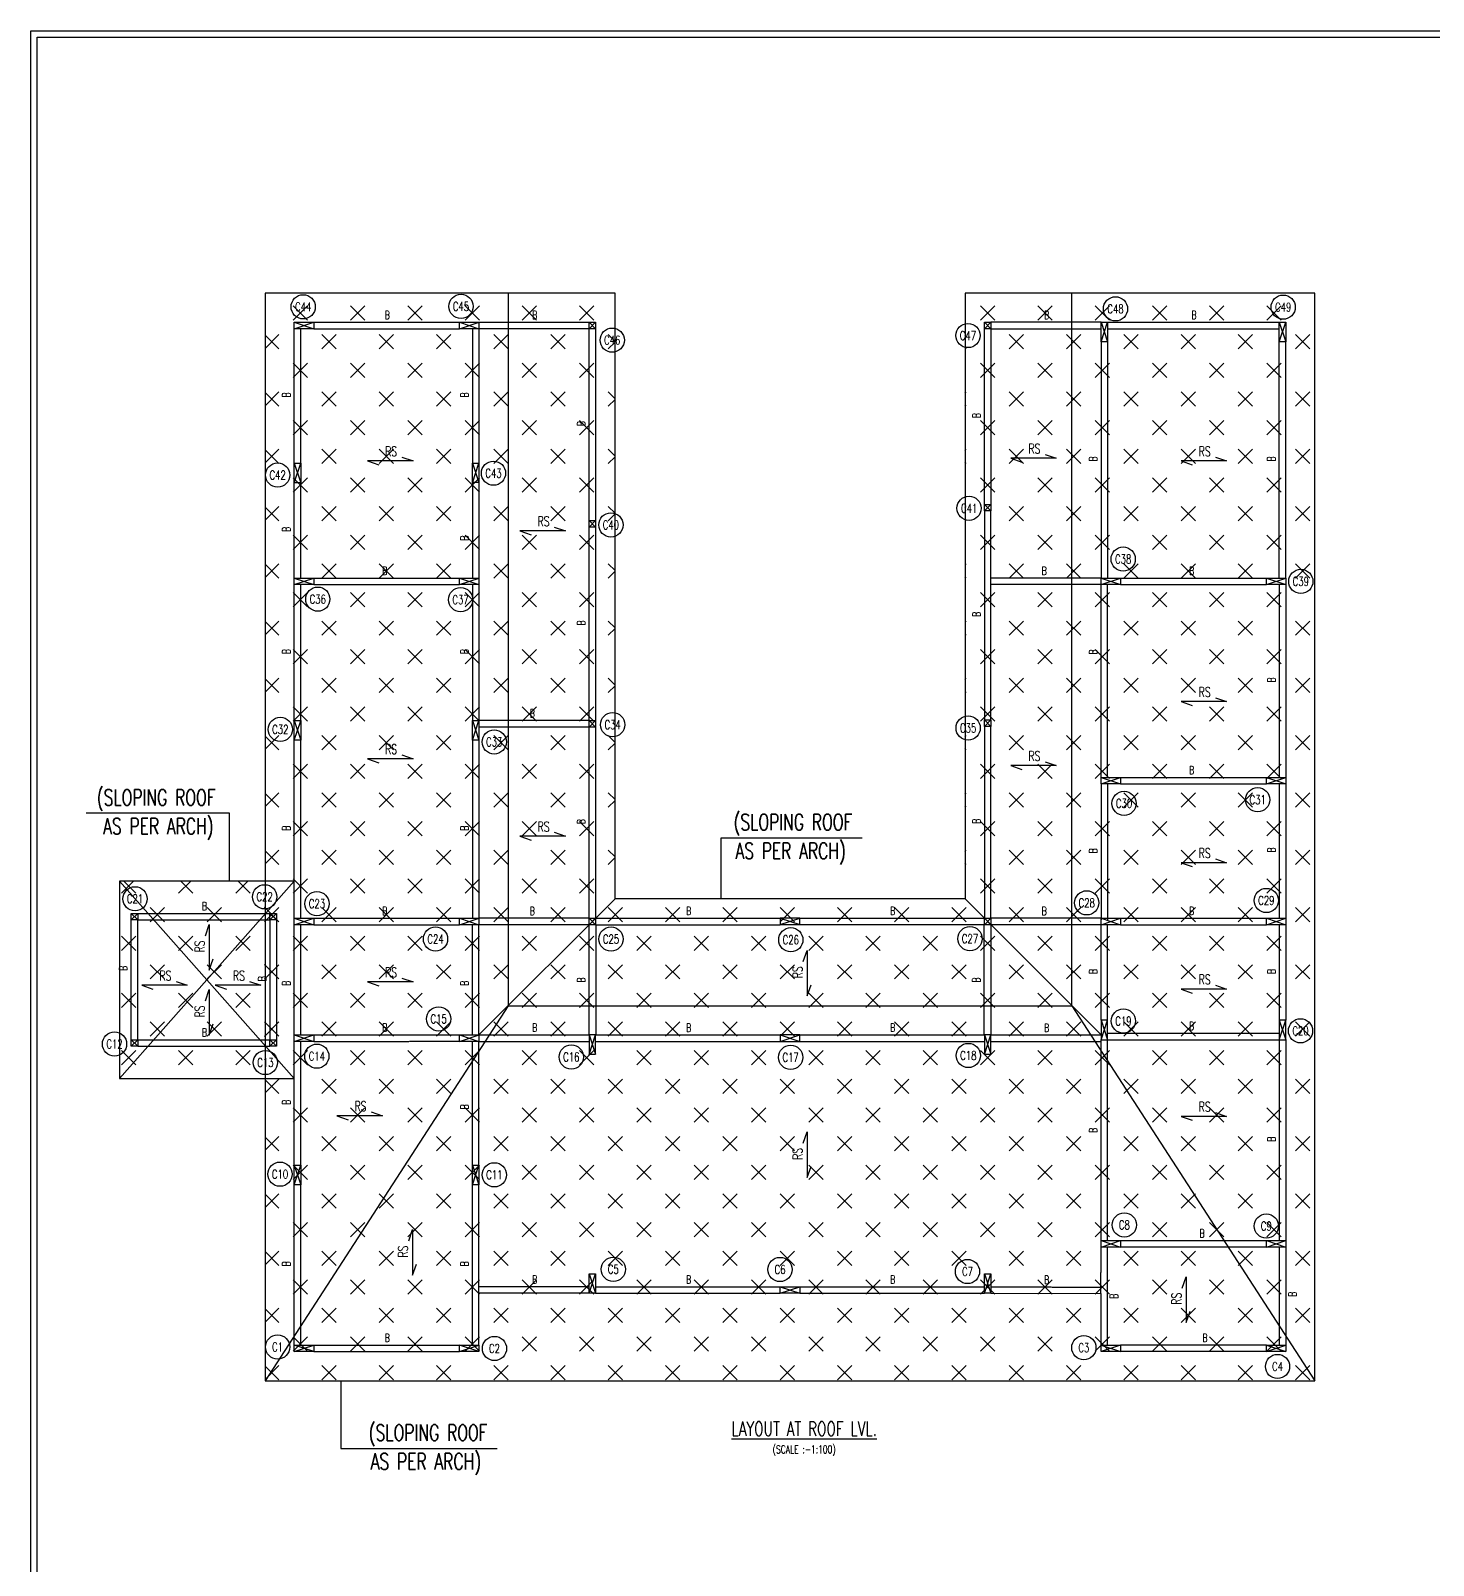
# Model space of a CAD drawing. Header units: inches. Extents: x 16106347 to 16308397, y -515360 to -420631.
# Drawn here: x 16106347 to 16149636, y -467995 to -420631 of the extents above; entities that cross this region are included whole.
import ezdxf
from ezdxf.enums import TextEntityAlignment as Align

# ---------------------------------------------------------------- set-up
doc = ezdxf.new("R2010")
doc.units = ezdxf.units.IN
doc.header["$LTSCALE"] = 1000
doc.header["$MEASUREMENT"] = 0
for name, pattern in [('CONTINULUS', [0, 0, 0]), ('HIDDEN', [0.375, 0.25, -0.125]), ('HIDDEN2', [0.1875, 0.125, -0.0625])]:
    doc.linetypes.add(name, pattern=pattern)
doc.layers.get('0').update_dxf_attribs({"color": 1})
for name, color, linetype in [('S-BEAM INNER', 140, 'HIDDEN2'), ('S-BEAM NO', 3, 'Continuous'), ('S-BEAM NUMBER', 3, 'Continuous'), ('S-BEAM OUTER', 4, 'Continuous'), ('S-COLUMN', 1, 'Continuous'), ('S-COLUMN CIRCLE', 9, 'Continuous'), ('S-COLUMN NO', 2, 'Continuous'), ('S-SLAB MARK', 3, 'Continuous'), ('S-SLAB NO', 3, 'Continuous'), ('S-SUNK', 9, 'Continuous'), ('S-TEXT', 2, 'Continuous'), ('S-TITIL', 6, 'Continuous')]:
    doc.layers.add(name, color=color, linetype=linetype)
doc.styles.add('ROMANS', font='simplex.shx', dxfattribs={"width": 0.7})
doc.dimstyles.new('dim100', dxfattribs={"dimtxt": 250, "dimasz": 250, "dimexe": 200, "dimexo": 200, "dimgap": 100, "dimtad": 1, "dimdec": 0, "dimzin": 0, "dimdsep": 46, "dimtxsty": 'ROMANS', "dimcen": 0, "dimclrd": 5, "dimclre": 5, "dimclrt": 4, "dimadec": 0, "dimazin": 0, "dimtfac": 1, "dimtdec": 0, "dimtix": 1, "dimtofl": 0, "dimtmove": 2, "dimatfit": 3, "dimfxl": 0, "dimtolj": 1, "dimtzin": 0, "dimlwd": -1, "dimlwe": -1, "dimarcsym": 0})
pattern_1 = [(45, (-25396254.7, 848524.9), (-883.883476, 883.883476), [625, -625]), (135, (-25395812.8, 848524.9), (-883.883476, -883.883476), [625, -625])]

msp = doc.modelspace()

# ---------------------------------------------------------------- hatches: boundary and pattern name
at = {"layer": 'S-SUNK'}
h = msp.add_hatch(dxfattribs=at)
h.set_pattern_fill('CROSS', color=8, scale=1250)
h.set_pattern_definition(pattern_1)
h.paths.add_polyline_path([(16113583, -462299), (16145983, -462299), (16145983, -428729), (16135183, -428729), (16135183, -447424), (16124383, -447424), (16124383, -428730), (16113583, -428729)])
h = msp.add_hatch(dxfattribs=at)
h.set_pattern_fill('CROSS', color=8, scale=1250)
h.set_pattern_definition(pattern_1)
h.paths.add_polyline_path([(16109083, -446876), (16113583, -446876), (16113583, -452972), (16109083, -452972)])

# ---------------------------------------------------------------- linework, layer by layer
at = {"layer": 'S-BEAM INNER', "linetype": 'HIDDEN', "ltscale": 0.05}
for p, q in [((16114683, -433981, 0), (16114683, -429829, 0)), ((16115083, -429829, 0), (16119583, -429829, 0)), ((16119983, -429829, 0), (16119983, -433980, 0)), ((16120183, -429829, 0), (16120183, -433980, 0)), ((16123583, -429830, 0), (16120183, -429831, 0)), ((16123583, -435752, 0), (16123583, -429830, 0)), ((16135983, -429832, 0), (16135983, -435252, 0)), ((16135983, -429832, 0), (16139383, -429832, 0)), ((16139583, -429830, 0), (16144883, -429829, 0)), ((16139383, -430230, 0), (16139383, -437526, 0)), ((16139583, -430230, 0), (16139583, -437526, 0)), ((16144883, -437526, 0), (16144883, -430229, 0)), ((16114682, -437525, 0), (16114682, -434581, 0)), ((16119983, -434580, 0), (16119983, -437525, 0)), ((16120183, -434580, 0), (16120183, -437525, 0)), ((16135983, -441901, 0), (16135983, -435453, 0)), ((16123583, -441926, 0), (16123583, -435953, 0)), ((16115083, -437526, 0), (16119583, -437525, 0)), ((16139383, -437525, 0), (16135983, -437525, 0)), ((16139983, -437525, 0), (16144483, -437525, 0)), ((16114682, -441927, 0), (16114683, -437725, 0)), ((16115083, -437726, 0), (16119583, -437725, 0)), ((16119983, -437725, 0), (16119983, -441926, 0)), ((16120183, -437725, 0), (16120183, -441926, 0)), ((16139383, -437725, 0), (16135983, -437725, 0)), ((16139383, -443676, 0), (16139383, -437726, 0)), ((16139583, -443676, 0), (16139583, -437726, 0)), ((16139983, -437725, 0), (16144483, -437725, 0)), ((16144883, -437726, 0), (16144884, -443676, 0)), ((16123583, -441926, 0), (16120183, -441926, 0)), ((16123583, -442126, 0), (16120183, -442126, 0)), ((16123583, -448024, 0), (16123583, -442127, 0)), ((16135983, -448024, 0), (16135983, -442102, 0)), ((16114682, -448025, 0), (16114682, -442525, 0)), ((16119983, -442526, 0), (16119983, -448024, 0)), ((16120183, -442526, 0), (16120183, -448024, 0)), ((16139983, -443676, 0), (16144483, -443676, 0)), ((16139383, -443876, 0), (16139384, -448075, 0)), ((16139583, -443876, 0), (16139584, -448074, 0)), ((16139983, -443876, 0), (16144483, -443876, 0)), ((16144884, -443876, 0), (16144883, -448024, 0)), ((16115082, -448025, 0), (16119583, -448025, 0)), ((16123583, -448025, 0), (16120183, -448025, 0)), ((16139383, -448025, 0), (16135983, -448024, 0)), ((16139983, -448024, 0), (16144483, -448024, 0)), ((16109649, -448075, 0), (16113732, -448074, 0)), ((16109649, -451773, 0), (16109649, -448075, 0)), ((16113732, -448074, 0), (16113732, -451773, 0)), ((16114683, -451624, 0), (16114683, -448225, 0)), ((16115083, -448225, 0), (16119583, -448225, 0)), ((16119983, -451624, 0), (16119983, -448225, 0)), ((16120183, -451624, 0), (16120183, -448225, 0)), ((16123583, -448225, 0), (16120183, -448225, 0)), ((16123582, -451624, 0), (16123583, -448225, 0)), ((16123790, -448224, 0), (16129483, -448224, 0)), ((16123790, -448224, 0), (16123790, -451624, 0)), ((16130083, -448221, 0), (16135783, -448221, 0)), ((16135776, -451625, 0), (16135777, -448226, 0)), ((16139383, -448225, 0), (16135983, -448224, 0)), ((16135984, -448225, 0), (16135984, -451625, 0)), ((16139383, -451174, 0), (16139383, -448225, 0)), ((16139583, -451174, 0), (16139583, -448225, 0)), ((16139983, -448224, 0), (16144483, -448224, 0)), ((16144883, -448224, 0), (16144884, -451173, 0)), ((16109649, -451774, 0), (16113732, -451774, 0)), ((16114683, -455649, 0), (16114682, -451824, 0)), ((16115083, -451624, 0), (16119583, -451623, 0)), ((16115083, -451824, 0), (16119583, -451823, 0)), ((16119983, -455649, 0), (16119983, -451824, 0)), ((16120183, -451624, 0), (16123583, -451624, 0)), ((16120183, -451824, 0), (16123583, -451824, 0)), ((16120183, -455649, 0), (16120183, -451824, 0)), ((16123790, -451626, 0), (16129483, -451626, 0)), ((16123790, -451826, 0), (16129483, -451826, 0)), ((16130083, -451624, 0), (16135783, -451624, 0)), ((16130083, -451824, 0), (16135783, -451824, 0)), ((16135983, -451624, 0), (16139383, -451624, 0)), ((16135983, -451824, 0), (16139383, -451824, 0)), ((16139383, -457974, 0), (16139383, -451774, 0)), ((16139583, -451573, 0), (16144884, -451573, 0)), ((16139583, -451773, 0), (16144884, -451773, 0)), ((16139583, -457974, 0), (16139583, -451774, 0)), ((16144883, -451773, 0), (16144884, -457974, 0)), ((16114683, -461199, 0), (16114683, -456249, 0)), ((16119983, -461199, 0), (16119983, -456249, 0)), ((16120183, -459599, 0), (16120183, -456249, 0)), ((16139983, -457974, 0), (16144483, -457974, 0)), ((16139378, -459611, 0), (16139383, -458174, 0)), ((16139583, -461199, 0), (16139583, -458174, 0)), ((16144483, -458174, 0), (16139983, -458174, 0)), ((16144884, -458174, 0), (16144884, -461199, 0)), ((16123583, -459399, 0), (16120183, -459399, 0)), ((16123783, -459399, 0), (16129483, -459399, 0)), ((16130083, -459399, 0), (16135783, -459399, 0)), ((16135984, -459399, 0), (16139384, -459411, 0)), ((16115083, -461199, 0), (16119583, -461199, 0)), ((16144483, -461199, 0), (16139983, -461199, 0))]:
    msp.add_line(p, q, dxfattribs=at)
at = {"layer": 'S-BEAM INNER', "color": 22, "linetype": 'CONTINULUS', "elevation": 0}
for points in [[(16113583, -462299), (16145983, -462299), (16145983, -428729), (16135183, -428729), (16135183, -447424), (16124383, -447424), (16124383, -428730), (16113583, -428729), (16113583, -462299)], [(16121083, -428729), (16121083, -450724), (16138484, -450725), (16138483, -428729)], [(16114482, -446877), (16109083, -446877), (16109083, -452972), (16114482, -452972)], [(16114483, -452972), (16109083, -446877)], [(16109083, -452972), (16114482, -446877)], [(16124383, -447424), (16120183, -451624)], [(16135183, -447424), (16139383, -451624)], [(16121082, -450724), (16113583, -462299)], [(16138484, -450726), (16145983, -462299)]]:
    msp.add_lwpolyline(points, dxfattribs=at)
at = {"layer": 'S-BEAM NO', "elevation": 0}
for points in [[(16106347, -420631), (16194016, -420631), (16194016, -515360), (16106347, -515360)], [(16106543, -420827), (16193820, -420827), (16193820, -515164), (16106543, -515164)]]:
    msp.add_lwpolyline(points, close=True, dxfattribs=at)
at = {"layer": 'S-BEAM OUTER', "linetype": 'CONTINULUS', "ltscale": 0.05}
for p, q in [((16114483, -433981, 0), (16114483, -429829, 0)), ((16115083, -429629, 0), (16119583, -429629, 0)), ((16120183, -429629, 0), (16123583, -429629, 0)), ((16123783, -429830, 0), (16123783, -435752, 0)), ((16135783, -435252, 0), (16135783, -429832, 0)), ((16139383, -429630, 0), (16135983, -429631, 0)), ((16139583, -429630, 0), (16144883, -429629, 0)), ((16145083, -437526, 0), (16145083, -430229, 0)), ((16114482, -437525, 0), (16114482, -434581, 0)), ((16135783, -435453, 0), (16135783, -441901, 0)), ((16123783, -435953, 0), (16123783, -441926, 0)), ((16114482, -441926, 0), (16114483, -437725, 0)), ((16145083, -437726, 0), (16145084, -443676, 0)), ((16123783, -442127, 0), (16123783, -448024, 0)), ((16135783, -442102, 0), (16135783, -448024, 0)), ((16114482, -448025, 0), (16114482, -442525, 0)), ((16145084, -443876, 0), (16145083, -448024, 0)), ((16109649, -447875, 0), (16113732, -447874, 0)), ((16123790, -448024, 0), (16129483, -448024, 0)), ((16130083, -448021, 0), (16135783, -448021, 0)), ((16109449, -451773, 0), (16109449, -448075, 0)), ((16113932, -448074, 0), (16113932, -451773, 0)), ((16114483, -451624, 0), (16114482, -448225, 0)), ((16145083, -448224, 0), (16145084, -451173, 0)), ((16114483, -455649, 0), (16114482, -451824, 0)), ((16145083, -451773, 0), (16145084, -457974, 0)), ((16109649, -451974, 0), (16113732, -451974, 0)), ((16114483, -461199, 0), (16114483, -456249, 0)), ((16145084, -458174, 0), (16145084, -461199, 0)), ((16120183, -461199, 0), (16120183, -459599, 0)), ((16123583, -459599, 0), (16120183, -459599, 0)), ((16123783, -459599, 0), (16129483, -459599, 0)), ((16130083, -459599, 0), (16135783, -459599, 0)), ((16135983, -459599, 0), (16139383, -459611, 0)), ((16139383, -461199, 0), (16139383, -459611, 0)), ((16115083, -461399, 0), (16119583, -461399, 0)), ((16144483, -461399, 0), (16139983, -461399, 0))]:
    msp.add_line(p, q, dxfattribs=at)
at = {"layer": 'S-COLUMN', "color": 5, "linetype": 'Continuous'}
for p, q in [((16114483, -429629, 0), (16115083, -429829, 0)), ((16114483, -429829, 0), (16115084, -429629, 0)), ((16119583, -429629, 0), (16120183, -429829, 0)), ((16119583, -429829, 0), (16120185, -429629, 0)), ((16123583, -429629, 0), (16123783, -429830, 0)), ((16123583, -429830, 0), (16123783, -429629, 0)), ((16135783, -429631, 0), (16135983, -429832, 0)), ((16135783, -429832, 0), (16135983, -429631, 0)), ((16139383, -429632, 0), (16139583, -430230, 0)), ((16139383, -430232, 0), (16139583, -429632, 0)), ((16144883, -429631, 0), (16145083, -430229, 0)), ((16144883, -430231, 0), (16145083, -429631, 0)), ((16114483, -433982, 0), (16114683, -434581, 0)), ((16114483, -434582, 0), (16114683, -433982, 0)), ((16119983, -433982, 0), (16120183, -434580, 0)), ((16119983, -434582, 0), (16120183, -433982, 0)), ((16135783, -435252, 0), (16135983, -435453, 0)), ((16135783, -435453, 0), (16135983, -435252, 0)), ((16123583, -435752, 0), (16123783, -435953, 0)), ((16123583, -435953, 0), (16123783, -435752, 0)), ((16114483, -437526, 0), (16115083, -437726, 0)), ((16114483, -437726, 0), (16115084, -437526, 0)), ((16119583, -437525, 0), (16120183, -437725, 0)), ((16119583, -437725, 0), (16120185, -437525, 0)), ((16139383, -437525, 0), (16139983, -437725, 0)), ((16139383, -437725, 0), (16139984, -437525, 0)), ((16144483, -437526, 0), (16145083, -437726, 0)), ((16144483, -437726, 0), (16145085, -437526, 0)), ((16135783, -441901, 0), (16135983, -442102, 0)), ((16135783, -442102, 0), (16135983, -441901, 0)), ((16114482, -441926, 0), (16114682, -442525, 0)), ((16114482, -442526, 0), (16114682, -441927, 0)), ((16119983, -441926, 0), (16120183, -442525, 0)), ((16119983, -442526, 0), (16120183, -441926, 0)), ((16123583, -441926, 0), (16123783, -442127, 0)), ((16123583, -442127, 0), (16123783, -441926, 0)), ((16139383, -443676, 0), (16139983, -443876, 0)), ((16139383, -443876, 0), (16139984, -443676, 0)), ((16144483, -443676, 0), (16145083, -443876, 0)), ((16144483, -443876, 0), (16145084, -443676, 0)), ((16109449, -447874, 0), (16109649, -448075, 0)), ((16109449, -448075, 0), (16109649, -447874, 0)), ((16113732, -447874, 0), (16113932, -448075, 0)), ((16113732, -448075, 0), (16113932, -447874, 0)), ((16114482, -448025, 0), (16115082, -448225, 0)), ((16114482, -448225, 0), (16115084, -448025, 0)), ((16119583, -448025, 0), (16120183, -448225, 0)), ((16119583, -448225, 0), (16120184, -448025, 0)), ((16123583, -448024, 0), (16123783, -448225, 0)), ((16123583, -448225, 0), (16123783, -448024, 0)), ((16129483, -448021, 0), (16130083, -448221, 0)), ((16129483, -448221, 0), (16130084, -448021, 0)), ((16135783, -448024, 0), (16135983, -448225, 0)), ((16135783, -448225, 0), (16135983, -448024, 0)), ((16139383, -448025, 0), (16139983, -448225, 0)), ((16139383, -448225, 0), (16139984, -448025, 0)), ((16144483, -448024, 0), (16145083, -448224, 0)), ((16144483, -448224, 0), (16145084, -448024, 0)), ((16139383, -451175, 0), (16139583, -451773, 0)), ((16139383, -451775, 0), (16139583, -451175, 0)), ((16144883, -451175, 0), (16145083, -451773, 0)), ((16144883, -451775, 0), (16145083, -451175, 0)), ((16109449, -451773, 0), (16109649, -451974, 0)), ((16109449, -451974, 0), (16109649, -451773, 0)), ((16113732, -451773, 0), (16113932, -451974, 0)), ((16113732, -451974, 0), (16113932, -451773, 0)), ((16114483, -451624, 0), (16115083, -451824, 0)), ((16114483, -451824, 0), (16115084, -451624, 0)), ((16119583, -451624, 0), (16120183, -451824, 0)), ((16119583, -451824, 0), (16120184, -451624, 0)), ((16123583, -451625, 0), (16123783, -452224, 0)), ((16123583, -452225, 0), (16123783, -451625, 0)), ((16129483, -451624, 0), (16130083, -451824, 0)), ((16129483, -451824, 0), (16130084, -451624, 0)), ((16135783, -451625, 0), (16135983, -452224, 0)), ((16135783, -452225, 0), (16135983, -451625, 0)), ((16114482, -455650, 0), (16114682, -456249, 0)), ((16114482, -456250, 0), (16114682, -455650, 0)), ((16119983, -455650, 0), (16120183, -456249, 0)), ((16119983, -456250, 0), (16120183, -455650, 0)), ((16139383, -457974, 0), (16139983, -458174, 0)), ((16139383, -458174, 0), (16139984, -457974, 0)), ((16144483, -457974, 0), (16145083, -458174, 0)), ((16144483, -458174, 0), (16145084, -457974, 0)), ((16123583, -459000, 0), (16123783, -459599, 0)), ((16123583, -459600, 0), (16123783, -459000, 0)), ((16129483, -459399, 0), (16130083, -459599, 0)), ((16129483, -459599, 0), (16130084, -459399, 0)), ((16135782, -459000, 0), (16135982, -459599, 0)), ((16135782, -459600, 0), (16135982, -459000, 0)), ((16114483, -461399, 0), (16115083, -461199, 0)), ((16115083, -461399, 0), (16114483, -461199, 0)), ((16119583, -461399, 0), (16120183, -461199, 0)), ((16120183, -461399, 0), (16119583, -461199, 0)), ((16139383, -461199, 0), (16139983, -461399, 0)), ((16139983, -461199, 0), (16139383, -461399, 0)), ((16144483, -461199, 0), (16145083, -461399, 0)), ((16144483, -461399, 0), (16145084, -461199, 0))]:
    msp.add_line(p, q, dxfattribs=at)
at = {"layer": 'S-COLUMN', "ltscale": 5, "elevation": 0}
for points in [[(16115083, -429629), (16115083, -429829), (16114483, -429829), (16114483, -429629)], [(16120183, -429629), (16120183, -429829), (16119583, -429829), (16119583, -429629)], [(16123583, -429629), (16123783, -429629), (16123783, -429830), (16123583, -429830)], [(16135783, -429631), (16135983, -429631), (16135983, -429832), (16135783, -429832)], [(16139583, -430230), (16139383, -430230), (16139383, -429630), (16139583, -429630)], [(16145083, -430229), (16144883, -430229), (16144883, -429629), (16145083, -429629)], [(16114683, -434581), (16114483, -434581), (16114483, -433981), (16114683, -433981)], [(16120183, -434580), (16119983, -434580), (16119983, -433980), (16120183, -433980)], [(16135783, -435252), (16135983, -435252), (16135983, -435453), (16135783, -435453)], [(16123583, -435752), (16123783, -435752), (16123783, -435953), (16123583, -435953)], [(16115083, -437525), (16115083, -437725), (16114483, -437725), (16114483, -437525)], [(16120183, -437525), (16120183, -437725), (16119583, -437725), (16119583, -437525)], [(16139983, -437526), (16139983, -437726), (16139383, -437726), (16139383, -437526)], [(16145083, -437526), (16145083, -437726), (16144483, -437726), (16144483, -437526)], [(16135783, -441901), (16135983, -441901), (16135983, -442102), (16135783, -442102)], [(16114682, -442526), (16114482, -442526), (16114482, -441926), (16114682, -441926)], [(16120183, -442526), (16119983, -442526), (16119983, -441926), (16120183, -441926)], [(16123583, -441926), (16123783, -441926), (16123783, -442127), (16123583, -442127)], [(16139983, -443676), (16139983, -443876), (16139383, -443876), (16139383, -443676)], [(16145083, -443676), (16145083, -443876), (16144483, -443876), (16144483, -443676)], [(16109449, -447874), (16109649, -447874), (16109649, -448075), (16109449, -448075)], [(16113732, -447874), (16113932, -447874), (16113932, -448075), (16113732, -448075)], [(16115082, -448025), (16115082, -448225), (16114482, -448225), (16114482, -448025)], [(16120183, -448025), (16120183, -448225), (16119583, -448225), (16119583, -448025)], [(16123583, -448024), (16123783, -448024), (16123783, -448225), (16123583, -448225)], [(16130083, -448221), (16130083, -448021), (16129483, -448021), (16129483, -448221)], [(16135783, -448024), (16135983, -448024), (16135983, -448225), (16135783, -448225)], [(16139983, -448025), (16139983, -448225), (16139383, -448225), (16139383, -448025)], [(16145083, -448024), (16145083, -448224), (16144483, -448224), (16144483, -448024)], [(16139583, -451174), (16139383, -451174), (16139383, -451774), (16139583, -451774)], [(16145084, -451173), (16144884, -451173), (16144884, -451773), (16145084, -451773)], [(16109449, -451773), (16109649, -451773), (16109649, -451974), (16109449, -451974)], [(16113732, -451773), (16113932, -451773), (16113932, -451974), (16113732, -451974)], [(16115083, -451624), (16115083, -451824), (16114483, -451824), (16114483, -451624)], [(16120183, -451624), (16120183, -451824), (16119583, -451824), (16119583, -451624)], [(16123783, -451624), (16123583, -451624), (16123583, -452224), (16123783, -452224)], [(16130083, -451824), (16130083, -451624), (16129483, -451624), (16129483, -451824)], [(16135983, -451624), (16135783, -451624), (16135783, -452224), (16135983, -452224)], [(16114683, -456249), (16114483, -456249), (16114483, -455649), (16114683, -455649)], [(16120183, -456249), (16119983, -456249), (16119983, -455649), (16120183, -455649)], [(16139983, -457974), (16139983, -458174), (16139383, -458174), (16139383, -457974)], [(16145083, -457974), (16145083, -458174), (16144483, -458174), (16144483, -457974)], [(16123783, -459599), (16123583, -459599), (16123583, -458999), (16123783, -458999)], [(16130083, -459399), (16130083, -459599), (16129483, -459599), (16129483, -459399)], [(16135983, -459599), (16135783, -459599), (16135783, -458999), (16135983, -458999)], [(16115083, -461199), (16115083, -461399), (16114483, -461399), (16114483, -461199)], [(16120183, -461199), (16120183, -461399), (16119583, -461399), (16119583, -461199)], [(16139983, -461199), (16139983, -461399), (16139383, -461399), (16139383, -461199)], [(16145083, -461199), (16145083, -461399), (16144483, -461399), (16144483, -461199)]]:
    msp.add_lwpolyline(points, close=True, dxfattribs=at)
at = {"layer": 'S-COLUMN CIRCLE'}
for centre in [(16114757, -429153, 0), (16119629, -429141, 0), (16139827, -429216, 0), (16145003, -429163, 0), (16124295, -430182, 0), (16135275, -430040, 0), (16113970, -434346, 0), (16120630, -434289, 0), (16135309, -435371, 0), (16124254, -435884, 0), (16140065, -436939, 0), (16145547, -437629, 0), (16115208, -438176, 0), (16119615, -438192, 0), (16114051, -442196, 0), (16124310, -442050, 0), (16135280, -442153, 0), (16120653, -442583, 0), (16140092, -444480, 0), (16144216, -444367, 0), (16109568, -447424, 0), (16113567, -447363, 0), (16144483, -447476, 0), (16115182, -447575, 0), (16138940, -447549, 0), (16118842, -448666, 0), (16124258, -448667, 0), (16129807, -448689, 0), (16135337, -448655, 0), (16118938, -451131, 0), (16140072, -451197, 0), (16145538, -451499, 0), (16108934, -451905, 0), (16113591, -452478, 0), (16115178, -452282, 0), (16123032, -452306, 0), (16129801, -452318, 0), (16135286, -452260, 0), (16114043, -455924, 0), (16120657, -455943, 0), (16140101, -457490, 0), (16144483, -457525, 0), (16124328, -458859, 0), (16129474, -458865, 0), (16135260, -458928, 0), (16113967, -461257, 0), (16120661, -461303, 0), (16138851, -461278, 0), (16144829, -461858, 0)]:
    msp.add_circle(centre, 374, dxfattribs=at)
at = {"layer": 'S-SLAB MARK', "elevation": 0}
for points in [[(16117802, -433791), (16118148, -433911), (16116741, -433911), (16117087, -434032)], [(16137655, -433708), (16138001, -433828), (16136595, -433828), (16136940, -433949)], [(16142912, -433791), (16143257, -433911), (16141851, -433911), (16142196, -434032)], [(16122507, -435949), (16122853, -436069), (16121447, -436069), (16121792, -436190)], [(16142912, -441217), (16143257, -441338), (16141851, -441338), (16142196, -441458)], [(16117802, -442983), (16118148, -443104), (16116741, -443104), (16117087, -443224)], [(16137655, -443192), (16138001, -443312), (16136595, -443312), (16136940, -443433)], [(16122507, -445372), (16122853, -445493), (16121447, -445493), (16121792, -445613)], [(16142912, -446190), (16143257, -446311), (16141851, -446311), (16142196, -446431)], [(16111738, -448566), (16111858, -448221), (16111858, -449627), (16111979, -449281)], [(16130192, -449362), (16130313, -449016), (16130313, -450423), (16130433, -450077)], [(16117802, -449872), (16118148, -449992), (16116741, -449992), (16117087, -450113)], [(16110835, -449972), (16111181, -450093), (16109775, -450093), (16110120, -450213)], [(16111738, -450572), (16111858, -450226), (16111858, -451633), (16111979, -451287)], [(16113104, -449972), (16113449, -450093), (16112043, -450093), (16112389, -450213)], [(16142912, -450091), (16143257, -450211), (16141851, -450211), (16142196, -450332)], [(16116857, -454001), (16117203, -454122), (16115797, -454122), (16116142, -454242)], [(16142912, -454020), (16143257, -454141), (16141851, -454141), (16142196, -454261)], [(16130192, -454967), (16130313, -454621), (16130313, -456027), (16130433, -455682)], [(16118013, -457981), (16118134, -457636), (16118134, -459042), (16118254, -458697)], [(16141887, -459438), (16142007, -459093), (16142007, -460499), (16142128, -460153)]]:
    msp.add_lwpolyline(points, dxfattribs=at)

# ---------------------------------------------------------------- texts
at = {"layer": 'S-BEAM NUMBER', "ltscale": 2500, "style": 'ROMANS', "width": 0.7}
for p in [(16117352, -429405, 0), (16121902, -429405, 0), (16137702, -429406, 0), (16142252, -429405, 0), (16117277, -437301, 0), (16137627, -437300, 0), (16142177, -437300, 0), (16121827, -441701, 0), (16142177, -443452, 0), (16111710, -447649, 0), (16117277, -447800, 0), (16121827, -447801, 0), (16126655, -447799, 0), (16132952, -447796, 0), (16137627, -447800, 0), (16142177, -447799, 0), (16117277, -451399, 0), (16121902, -451399, 0), (16126655, -451402, 0), (16132952, -451399, 0), (16137702, -451405, 0), (16142177, -451349, 0), (16111710, -451549, 0), (16142502, -457749, 0), (16121902, -459174, 0), (16126652, -459174, 0), (16132952, -459174, 0), (16137703, -459180, 0), (16117352, -460974, 0), (16142590, -460974, 0)]:
    msp.add_text('B', height=250, dxfattribs=at).set_placement(p, align=Align.MIDDLE_CENTER)
for p in [(16114238, -431875, 0), (16119739, -431875, 0), (16123338, -432761, 0), (16135538, -432512, 0), (16139138, -433848, 0), (16144638, -433848, 0), (16114238, -436023, 0), (16119738, -436293, 0), (16135538, -438647, 0), (16123338, -438910, 0), (16114238, -439796, 0), (16119738, -439796, 0), (16139138, -439809, 0), (16144639, -440671, 0), (16114237, -445245, 0), (16119738, -445245, 0), (16123338, -445045, 0), (16135538, -445032, 0), (16139139, -445945, 0), (16144639, -445920, 0), (16109204, -449571, 0), (16113488, -449893, 0), (16123338, -449931, 0), (16135532, -449932, 0), (16139138, -449669, 0), (16144639, -449669, 0), (16114237, -450032, 0), (16119738, -450032, 0), (16114238, -453706, 0), (16119738, -453847, 0), (16139138, -454572, 0), (16144639, -454843, 0), (16114238, -458693, 0), (16119738, -458693, 0), (16139780, -459693, 0), (16145290, -459631, 0)]:
    msp.add_text('B', height=250, rotation=90, dxfattribs=at).set_placement(p, align=Align.MIDDLE_CENTER)
at = {"layer": 'S-COLUMN NO', "style": 'ROMANS', "width": 0.7}
for s, p in [('C44', (16114757, -429153, 0)), ('C45', (16119629, -429141, 0)), ('C48', (16139827, -429216, 0)), ('C49', (16145003, -429163, 0)), ('C46', (16124295, -430182, 0)), ('C47', (16135275, -430040, 0)), ('C42', (16113970, -434346, 0)), ('C43', (16120630, -434289, 0)), ('C41', (16135309, -435371, 0)), ('C40', (16124254, -435884, 0)), ('C38', (16140065, -436939, 0)), ('C39', (16145547, -437629, 0)), ('C36', (16115208, -438176, 0)), ('C37', (16119615, -438192, 0)), ('C32', (16114051, -442196, 0)), ('C34', (16124310, -442050, 0)), ('C35', (16135280, -442153, 0)), ('C33', (16120653, -442583, 0)), ('C31', (16144216, -444367, 0)), ('C30', (16140092, -444480, 0)), ('C21', (16109568, -447424, 0)), ('C22', (16113567, -447363, 0)), ('C23', (16115182, -447575, 0)), ('C28', (16138940, -447549, 0)), ('C29', (16144483, -447476, 0)), ('C24', (16118842, -448666, 0)), ('C25', (16124258, -448667, 0)), ('C27', (16135337, -448655, 0)), ('C26', (16129807, -448689, 0)), ('C15', (16118938, -451131, 0)), ('C19', (16140072, -451197, 0)), ('C20', (16145538, -451499, 0)), ('C12', (16108934, -451905, 0)), ('C14', (16115178, -452282, 0)), ('C16', (16123032, -452306, 0)), ('C17', (16129801, -452318, 0)), ('C18', (16135286, -452260, 0)), ('C13', (16113591, -452478, 0)), ('C10', (16114043, -455924, 0)), ('C11', (16120657, -455943, 0)), ('C8', (16140101, -457490, 0)), ('C9', (16144483, -457525, 0)), ('C5', (16124328, -458859, 0)), ('C6', (16129474, -458865, 0)), ('C7', (16135260, -458928, 0)), ('C1', (16113967, -461257, 0)), ('C2', (16120661, -461303, 0)), ('C3', (16138851, -461278, 0)), ('C4', (16144829, -461858, 0))]:
    msp.add_text(s, height=275, dxfattribs=at).set_placement(p, align=Align.MIDDLE)
at = {"layer": 'S-SLAB NO', "style": 'ROMANS', "width": 0.7}
for p in [(16137141, -433681, 0), (16117287, -433764, 0), (16142397, -433764, 0), (16121993, -435922, 0), (16142397, -441190, 0), (16117287, -442956, 0), (16137141, -443165, 0), (16121993, -445346, 0), (16142397, -446164, 0), (16110321, -449945, 0), (16112589, -449945, 0), (16117287, -449845, 0), (16142397, -450064, 0), (16116343, -453975, 0), (16142397, -453993, 0)]:
    msp.add_text('RS', height=300, dxfattribs=at).set_placement(p)
at = {"layer": 'S-SLAB NO', "ltscale": 2500, "style": 'ROMANS', "width": 0.7}
for s, p in [('(SLOPING ROOF', (16110221, -444332, 1)), ('(SLOPING ROOF', (16129872, -445093, 1)), ('AS PER ARCH)', (16110290, -445219, 1)), ('AS PER ARCH)', (16129803, -445980, 1)), ('(SLOPING ROOF', (16118614, -463937, 1)), ('AS PER ARCH)', (16118546, -464824, 1))]:
    msp.add_text(s, height=500, dxfattribs=at).set_placement(p, align=Align.MIDDLE)
at = {"layer": 'S-SLAB NO', "style": 'ROMANS', "width": 0.7}
for p in [(16111711, -449081, 0), (16130166, -449877, 0), (16111711, -451087, 0), (16130166, -455481, 0), (16117987, -458496, 0), (16141860, -459953, 0)]:
    msp.add_text('RS', height=300, rotation=90, dxfattribs=at).set_placement(p)
at = {"layer": 'S-TEXT', "style": 'ROMANS', "width": 0.7}
msp.add_text('(SCALE :-1:100)', height=244.57, dxfattribs=at).set_placement((16130220, -464417, 0), align=Align.MIDDLE_CENTER)
at = {"layer": 'S-TITIL', "style": 'ROMANS', "width": 0.7}
msp.add_text('%%ULAYOUT AT ROOF LVL.', height=440.22, dxfattribs=at).set_placement((16130220, -463782, 0), align=Align.MIDDLE_CENTER)

# ---------------------------------------------------------------- leaders
at = {"color": 8}
for points in [[(16112486, -446877, 1), (16112486, -444786, 1), (16108062, -444786, 1)], [(16127658, -447424, 1), (16127658, -445547, 1), (16132005, -445547, 1)], [(16115920, -462299, 1), (16115920, -464391, 1), (16120748, -464391, 1)]]:
    msp.add_leader(points, dimstyle='dim100', override={"dimasz": 25, "dimtad": 0}, dxfattribs=at)

doc.saveas('drawing.dxf')
